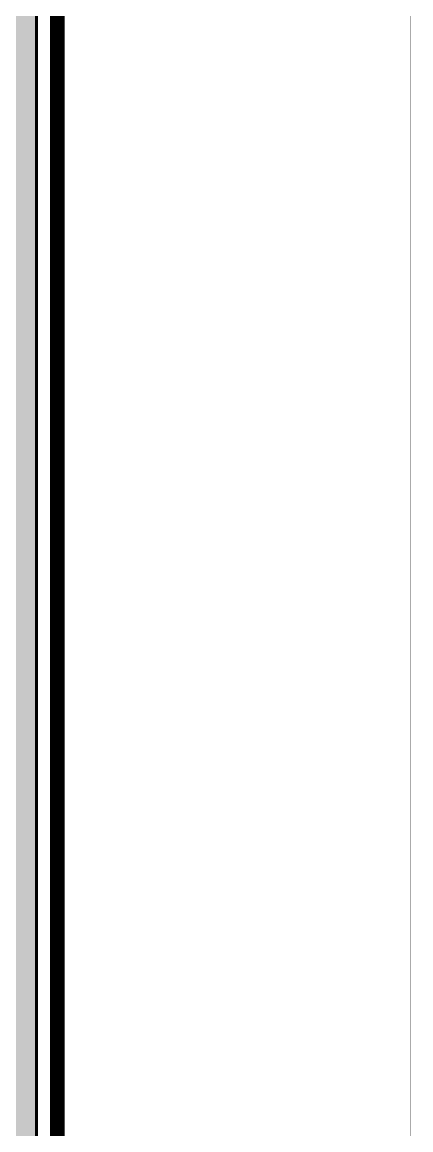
# Model space of a CAD drawing. Header units: millimetres. Extents: x -61 to 56, y -72 to 70.
# Drawn here: x 49.39 to 56.11, y -37.13 to -17.98 of the extents above; entities that cross this region are included whole.
import ezdxf

# ---------------------------------------------------------------- set-up
doc = ezdxf.new("R2010")
doc.units = ezdxf.units.MM
doc.header["$MEASUREMENT"] = 0
for name, color, linetype, true_color in [('02GND', 7, 'Continuous', 0x999966), ('03POWER', 7, 'Continuous', 0x008000), ('Board-Outline-Layer', 7, 'Continuous', 0xff00ff), ('Bottom-Layer', 7, 'Continuous', 0x0000ff), ('Top-Layer', 7, 'Continuous', 0xff0000)]:
    doc.layers.add(name, color=color, linetype=linetype, true_color=true_color)

msp = doc.modelspace()

# ---------------------------------------------------------------- hatches: boundary and pattern name
at = {"layer": '02GND'}
msp.add_hatch(color=256, dxfattribs=at).paths.add_polyline_path([(-49.642, 52.153), (49.642, 52.153), (49.642, -62.142), (-49.642, -62.142)])
at = {"layer": 'Bottom-Layer'}
msp.add_hatch(color=256, dxfattribs=at).paths.add_polyline_path([(-49.642, -62.142), (-49.642, 52.153), (49.642, 52.153), (49.642, -62.142)])
at = {"layer": 'Top-Layer'}
msp.add_hatch(color=256, dxfattribs=at).paths.add_polyline_path([(-49.642, -62.142), (-49.642, 52.153), (49.642, 52.153), (49.642, -62.142)])

# ---------------------------------------------------------------- linework, layer by layer
at = {"layer": '02GND'}
for points, const_width in [([(-55.987, -65.689), (-55.987, 65.092), (56.11, 65.092), (56.11, -65.689)], 0.00508), ([(-49.642, 52.153), (49.642, 52.153), (49.642, -62.142), (-49.642, -62.142)], 0.0508)]:
    msp.add_lwpolyline(points, close=True, dxfattribs=dict(at, const_width=const_width))
at = {"layer": '03POWER', "const_width": 0.00508}
msp.add_lwpolyline([(-61.075, -68.281), (-61.075, 70.393), (53.654, 70.393), (53.654, -68.281)], close=True, dxfattribs=at)
at = {"layer": 'Board-Outline-Layer', "const_width": 0.254}
msp.add_lwpolyline([(-50, -62.5), (-50, 62.5), (50, 62.5), (50, -62.5)], close=True, dxfattribs=at)
at = {"layer": 'Bottom-Layer'}
for points, const_width in [([(-54.628, -65.079), (-54.628, 58.07), (53.522, 58.07), (53.522, -65.079)], 0.00508), ([(-49.642, -62.142), (-49.642, 52.153), (49.642, 52.153), (49.642, -62.142)], 0.0508)]:
    msp.add_lwpolyline(points, close=True, dxfattribs=dict(at, const_width=const_width))
at = {"layer": 'Top-Layer'}
for points, const_width in [([(-56.996, -72.447), (-56.996, 55.439), (53.522, 55.439), (53.522, -72.447)], 0.00508), ([(-49.642, -62.142), (-49.642, 52.153), (49.642, 52.153), (49.642, -62.142)], 0.0508)]:
    msp.add_lwpolyline(points, close=True, dxfattribs=dict(at, const_width=const_width))

doc.saveas('drawing.dxf')
